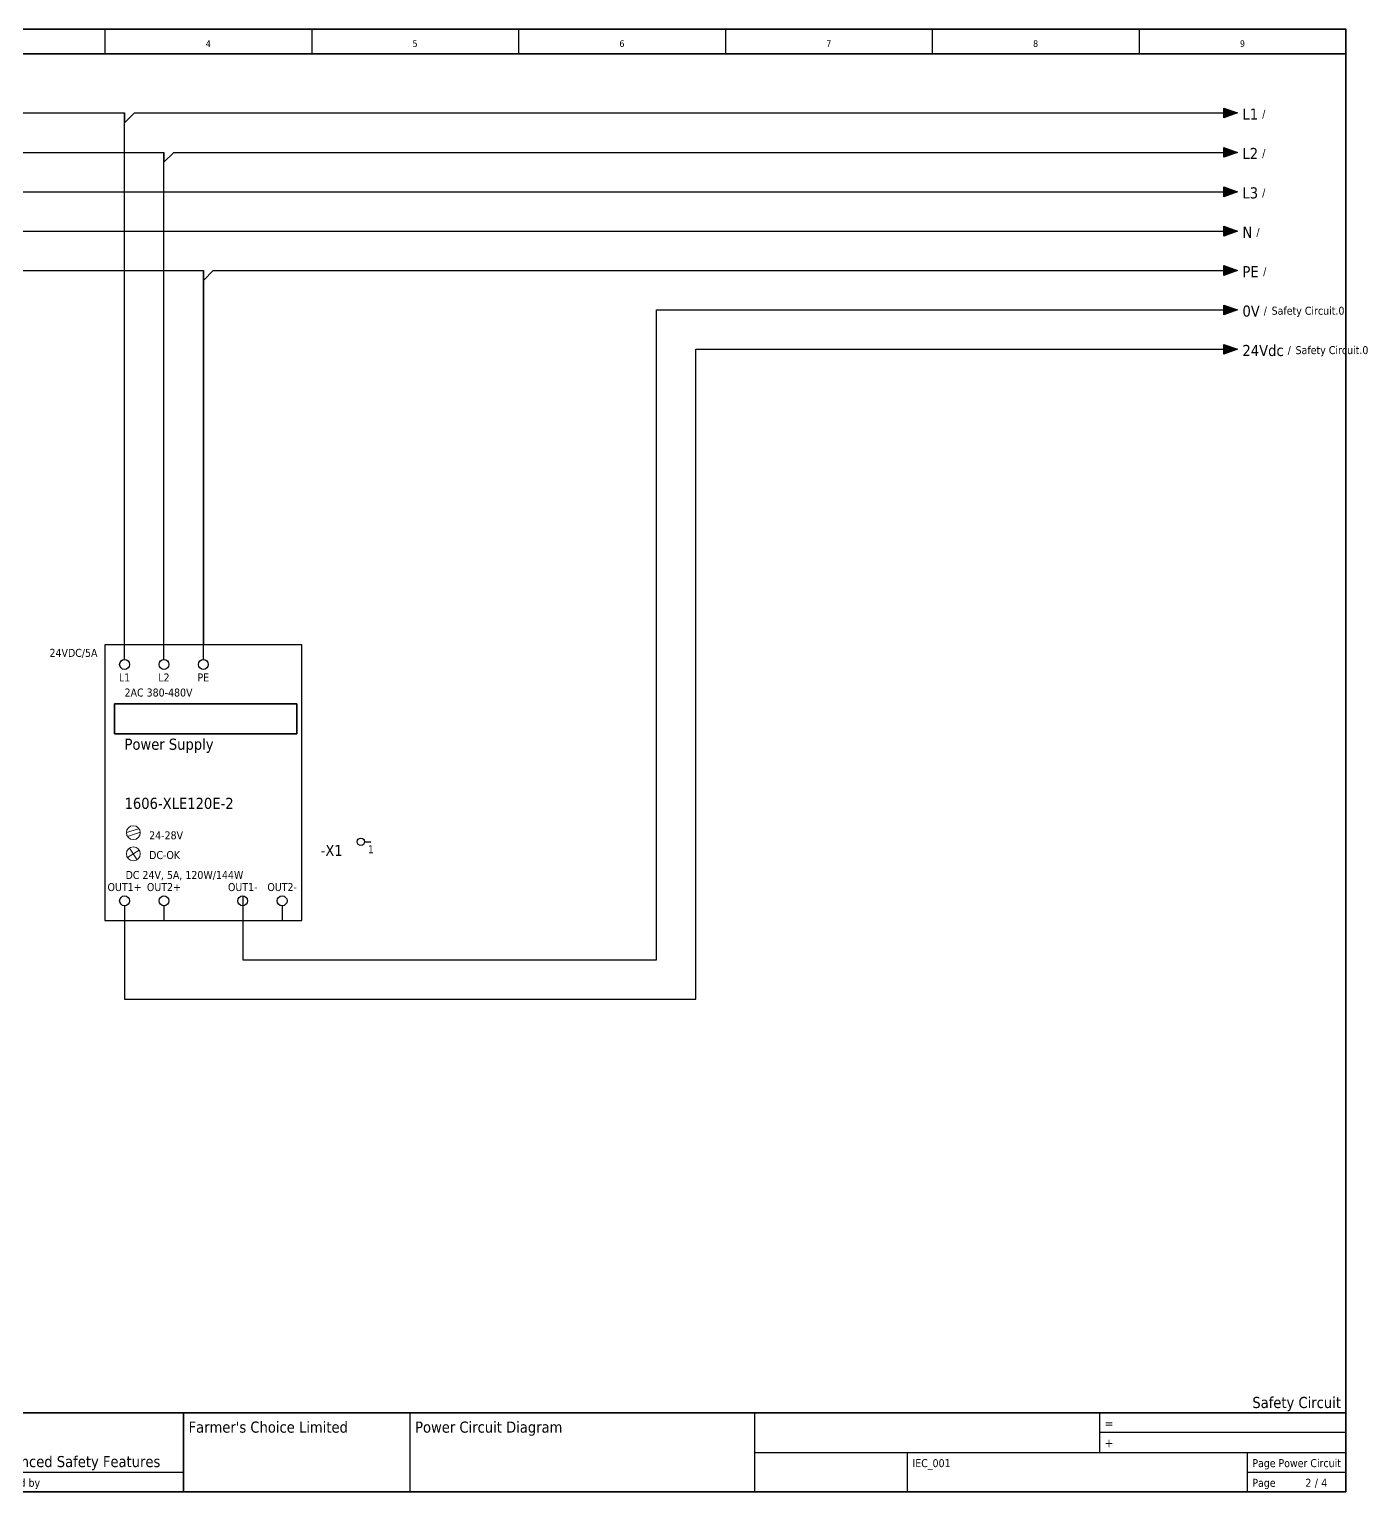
# Model space of a CAD drawing. Header units: millimetres. Extents: x 0 to 424, y 0 to 297.
# Drawn here: x 152.7 to 424.4, y 0 to 297 of the extents above; entities that cross this region are included whole.
import ezdxf
from ezdxf.enums import TextEntityAlignment as Align

# ---------------------------------------------------------------- set-up
doc = ezdxf.new("R2010")
doc.units = ezdxf.units.MM
for name, color, linetype, lineweight in [('EPLAN100', 7, 'Continuous', 50), ('EPLAN201', 7, 'Continuous', 35), ('EPLAN205', 7, 'Continuous', 35), ('EPLAN300', 5, 'Continuous', 25), ('EPLAN302', 5, 'Continuous', 25), ('EPLAN304', 5, 'Continuous', 25), ('EPLAN305', 5, 'Continuous', 25), ('EPLAN311', 1, 'Continuous', 25), ('EPLAN400', 5, 'Continuous', 35), ('EPLAN403', 5, 'Continuous', 35), ('EPLAN407', 5, 'Continuous', 35), ('EPLAN408', 5, 'Continuous', 35), ('EPLAN420', 7, 'Continuous', 35), ('EPLAN421', 5, 'Continuous', 35), ('EPLAN422', 7, 'Continuous', 35), ('EPLAN434', 7, 'Continuous', 35), ('EPLAN440', 73, 'Continuous', 35), ('EPLAN442', 73, 'Continuous', 35), ('EPLAN451', 7, 'Continuous', 35), ('EPLAN452', 7, 'Continuous', 35), ('EPLAN453', 7, 'Continuous', 35), ('EPLAN500', 7, 'Continuous', 35), ('EPLAN501', 7, 'Continuous', 35), ('EPLAN502', 7, 'Continuous', 35), ('EPLAN503', 7, 'Continuous', 35), ('EPLAN504', 7, 'Continuous', 35), ('EPLAN512', 3, 'Continuous', 35), ('EPLAN514', 5, 'Continuous', 35)]:
    doc.layers.add(name, color=color, linetype=linetype, lineweight=lineweight)
doc.styles.add('Tahoma', font='tahoma.ttf')
picture_1 = doc.add_image_def('image1.jpg', size_in_pixel=(446, 74))

# ---------------------------------------------------------------- blocks, each defined once
blk = doc.blocks.new('EPLFRAME')
at = {"layer": 'EPLAN201', "linetype": 'Continuous', "lineweight": 25, "ltscale": 4}
for p, q in [((42, 297), (42, 292)), ((84, 297), (84, 292)), ((126, 297), (126, 292)), ((168, 297), (168, 292)), ((210, 297), (210, 292)), ((252, 297), (252, 292)), ((294, 297), (294, 292)), ((336, 297), (336, 292)), ((378, 297), (378, 292)), ((20, 0), (20, 16)), ((40, 0), (40, 16)), ((72, 0), (72, 16)), ((100, 0), (100, 16)), ((230, 0), (230, 16)), ((300, 0), (300, 16)), ((370, 16), (370, 8)), ((0, 12), (100, 12)), ((420, 12), (370, 12)), ((0, 8), (100, 8)), ((300, 8), (420, 8)), ((331, 0), (331, 8)), ((400, 0), (400, 8)), ((0, 4), (184, 4)), ((142, 0), (142, 4)), ((400, 4), (420, 4))]:
    blk.add_line(p, q, dxfattribs=at)
at = {"layer": 'EPLAN201', "linetype": 'Continuous', "lineweight": 35, "ltscale": 4}
for p, q in [((0, 292), (420, 292)), ((0, 16), (420, 16)), ((60, 0), (60, 16)), ((184, 0), (184, 16))]:
    blk.add_line(p, q, dxfattribs=at)
blk.add_lwpolyline([(0, 0), (420, 0), (420, 297), (0, 297)], close=True, dxfattribs=at)
at = {"layer": 'EPLAN201', "color": 7, "style": 'Tahoma'}
for s, height, p in [('Date', 1.625, (61, 13)), ('=', 1.81, (371, 13)), ('Ed.', 1.625, (61, 9)), ('+', 1.81, (371, 9)), ('Appr.', 1.625, (61, 5)), ('Page', 1.625, (401, 5)), ('Modification', 1.6254, (1, 1)), ('Date', 1.625, (21, 1)), ('Name', 1.625, (41, 1)), ('Original', 1.625, (61, 1)), ('Replacement of', 1.6254, (101, 1)), ('Replaced by', 1.6254, (143, 1)), ('Page', 1.625, (401, 1))]:
    blk.add_text(s, height=height, dxfattribs=at).set_placement(p)
blk.add_text('/', height=1.63, dxfattribs=at).set_placement((414, 1), align=Align.CENTER)
at = {"layer": 'EPLAN451', "color": 7, "style": 'Tahoma'}
for tag, p, height in [('14_10014', (101, 12), 2.26), ('14_10015', (185, 12), 2.26), ('14_10011', (101, 5), 2.26), ('14_10013', (332, 5), 1.63), ('14_10151', (73, 1), 1.63), ('14_10300', (415, 1), 1.63)]:
    blk.add_attdef(tag, p, '', height=height, dxfattribs=at)
blk.add_attdef('4_25020', text='', height=1.63, dxfattribs=at).set_placement((413, 1), align=Align.RIGHT)
at = {"layer": 'EPLAN452', "color": 7, "style": 'Tahoma'}
for tag, p, height in [('4_11041', (1, 17), 2.26), ('4_11071[1]', (1, 13), 1.63), ('4_11074[1]', (21, 13), 1.63), ('4_11070[1]', (41, 13), 1.63), ('4_11024', (73, 13), 1.63), ('4_11011', (231, 12), 2.26), ('4_11030', (301, 12), 2.26), ('4_20132_1001', (374, 13), 1.63), ('4_11071[2]', (1, 9), 1.63), ('4_11074[2]', (21, 9), 1.63), ('4_11070[2]', (41, 9), 1.63), ('4_11022', (73, 9), 1.63), ('4_20134_1001', (374, 9), 1.63), ('4_11071[3]', (1, 5), 1.63), ('4_11074[3]', (21, 5), 1.63), ('4_11070[3]', (41, 5), 1.63), ('4_11080', (73, 5), 1.63), ('4_11059', (301, 5), 1.63)]:
    blk.add_attdef(tag, p, '', height=height, dxfattribs=at)
for tag, height, p in [('4_11040', 2.26, (419, 17)), ('4_11000', 1.63, (419, 5)), ('4_11085', 1.63, (141, 1)), ('4_11086', 1.63, (183, 1))]:
    blk.add_attdef(tag, text='', height=height, dxfattribs=at).set_placement(p, align=Align.RIGHT)
at = {"layer": 'EPLAN453', "color": 7, "style": 'Tahoma'}
for tag, p in [('53_19005_1', (21, 293)), ('53_19005', (63, 293)), ('53_19005_8', (105, 293)), ('53_19005_6', (147, 293)), ('53_19005_7', (189, 293)), ('53_19005_9', (231, 293)), ('53_19005_3', (273, 293)), ('53_19005_2', (315, 293)), ('53_19005_4', (357, 293)), ('53_19005_5', (399, 293))]:
    blk.add_attdef(tag, text='', height=1.35, dxfattribs=at).set_placement(p, align=Align.BOTTOM_CENTER)
blk = doc.blocks.new('EPLSYM_LibrarySPECIAL_Symbol0_Variant0_Placement1')
at = {"layer": 'EPLAN305', "lineweight": 25, "ltscale": 4}
blk.add_lwpolyline([(0, -56), (40, -56), (40, 0), (0, 0)], close=True, dxfattribs=at)
at = {"layer": 'EPLAN400', "color": 5, "style": 'Tahoma'}
blk.add_attdef('17_20010', text='', height=2.2575, dxfattribs=at).set_placement((-1.5, -0.9515), align=Align.TOP_RIGHT)
at = {"layer": 'EPLAN440', "color": 73, "style": 'Tahoma'}
blk.add_attdef('17_20300', text='', height=1.6254, dxfattribs=at).set_placement((-1.5, -4.57508), align=Align.TOP_RIGHT)
at = {"layer": 'EPLAN500', "color": 7, "style": 'Tahoma'}
blk.add_attdef('17_20027', text='', height=1.6254, dxfattribs=at).set_placement((-1.5, -7.27508), align=Align.TOP_RIGHT)
at = {"layer": 'EPLAN501', "color": 7, "style": 'Tahoma'}
blk.add_attdef('17_20011', text='', height=1.6254, dxfattribs=at).set_placement((-1.5, -12.67508), align=Align.TOP_RIGHT)
at = {"layer": 'EPLAN502', "color": 7, "style": 'Tahoma'}
blk.add_attdef('17_20025', text='', height=1.6254, dxfattribs=at).set_placement((-1.5, -15.37508), align=Align.TOP_RIGHT)
at = {"layer": 'EPLAN503', "color": 7, "style": 'Tahoma'}
blk.add_attdef('17_20024', text='', height=1.6254, dxfattribs=at).set_placement((-1.5, -18.07508), align=Align.TOP_RIGHT)
at = {"layer": 'EPLAN504', "color": 7, "style": 'Tahoma'}
blk.add_attdef('17_20901[1]', text='', height=1.6254, dxfattribs=at).set_placement((-1.5, -9.97508), align=Align.TOP_RIGHT)
blk = doc.blocks.new('EPLSYM_LibrarySPECIAL_Symbol17_Variant0_Placement1')
at = {"layer": 'EPLAN302', "lineweight": 25, "ltscale": 4}
blk.add_line((0, 1), (0, 4), dxfattribs=at)
blk.add_circle((0, 0), 1, dxfattribs=at)
at = {"layer": 'EPLAN420', "color": 7, "style": 'Tahoma'}
blk.add_attdef('17_20036', text='', height=1.6254, dxfattribs=at).set_placement((0, -1.82508), align=Align.TOP_CENTER)
at = {"layer": 'EPLAN421', "color": 5, "style": 'Tahoma'}
blk.add_attdef('17_20039', text='', height=1.1739, dxfattribs=at).set_placement((1, 3.26522), align=Align.TOP_LEFT)
blk = doc.blocks.new('EPLSYM_LibrarySPECIAL_Symbol17_Variant2_Placement1')
at = {"layer": 'EPLAN302', "lineweight": 25, "ltscale": 4}
blk.add_line((0, -1), (0, -4), dxfattribs=at)
blk.add_circle((0, 0), 1, dxfattribs=at)
at = {"layer": 'EPLAN420', "color": 7, "style": 'Tahoma'}
blk.add_attdef('17_20036', text='', height=1.63, dxfattribs=at).set_placement((0, 1.5), align=Align.BOTTOM_CENTER)
at = {"layer": 'EPLAN421', "color": 5, "style": 'Tahoma'}
blk.add_attdef('17_20039', text='', height=1.17, dxfattribs=at).set_placement((1, -3.5), align=Align.BOTTOM_LEFT)
blk = doc.blocks.new('EPLSYM_LibrarySPECIAL_Symbol4_Variant0_Placement1_6')
at = {"layer": 'EPLAN304', "lineweight": 25, "ltscale": 4}
blk.add_line((0, 0), (0, -13), dxfattribs=at)
at = {"layer": 'EPLAN407', "color": 5, "style": 'Tahoma'}
blk.add_attdef('17_20010', text='', height=2.26, dxfattribs=at).set_placement((0, 20.4), align=Align.BOTTOM_RIGHT)
at = {"layer": 'EPLAN440', "color": 73, "style": 'Tahoma'}
blk.add_attdef('17_20300', text='', height=1.63, dxfattribs=at).set_placement((0, 17.7), align=Align.BOTTOM_RIGHT)
at = {"layer": 'EPLAN501', "color": 7, "style": 'Tahoma'}
blk.add_attdef('17_20011', text='', height=1.63, dxfattribs=at).set_placement((0, 0), align=Align.BOTTOM_RIGHT)
at = {"layer": 'EPLAN514', "color": 5, "style": 'Tahoma'}
for tag, p in [('17_20040', (0, 13.95)), ('17_20041', (0, 10.2)), ('17_20053', (0, 6.45)), ('17_20044', (0, 2.7))]:
    blk.add_attdef(tag, text='', height=2.26, dxfattribs=at).set_placement(p, align=Align.BOTTOM_RIGHT)
blk = doc.blocks.new('EPLSYM_LibrarySPECIAL_Symbol4_Variant0_Placement1_7')
at = {"layer": 'EPLAN304', "lineweight": 25, "ltscale": 4}
blk.add_line((0, 0), (0, 132), dxfattribs=at)
at = {"layer": 'EPLAN407', "color": 5, "style": 'Tahoma'}
blk.add_attdef('17_20010', text='', height=2.26, dxfattribs=at).set_placement((0, 20.4), align=Align.BOTTOM_RIGHT)
at = {"layer": 'EPLAN440', "color": 73, "style": 'Tahoma'}
blk.add_attdef('17_20300', text='', height=1.63, dxfattribs=at).set_placement((0, 17.7), align=Align.BOTTOM_RIGHT)
at = {"layer": 'EPLAN501', "color": 7, "style": 'Tahoma'}
blk.add_attdef('17_20011', text='', height=1.63, dxfattribs=at).set_placement((0, 0), align=Align.BOTTOM_RIGHT)
at = {"layer": 'EPLAN514', "color": 5, "style": 'Tahoma'}
for tag, p in [('17_20040', (0, 13.95)), ('17_20041', (0, 10.2)), ('17_20053', (0, 6.45)), ('17_20044', (0, 2.7))]:
    blk.add_attdef(tag, text='', height=2.26, dxfattribs=at).set_placement(p, align=Align.BOTTOM_RIGHT)
blk = doc.blocks.new('EPLSYM_LibrarySPECIAL_Symbol4_Variant0_Placement1_8')
at = {"layer": 'EPLAN304', "lineweight": 25, "ltscale": 4}
blk.add_line((0, 0), (116, 0), dxfattribs=at)
at = {"layer": 'EPLAN407', "color": 5, "style": 'Tahoma'}
blk.add_attdef('17_20010', text='', height=2.26, dxfattribs=at).set_placement((0, 20.4), align=Align.BOTTOM_RIGHT)
at = {"layer": 'EPLAN440', "color": 73, "style": 'Tahoma'}
blk.add_attdef('17_20300', text='', height=1.63, dxfattribs=at).set_placement((0, 17.7), align=Align.BOTTOM_RIGHT)
at = {"layer": 'EPLAN501', "color": 7, "style": 'Tahoma'}
blk.add_attdef('17_20011', text='', height=1.63, dxfattribs=at).set_placement((0, 0), align=Align.BOTTOM_RIGHT)
at = {"layer": 'EPLAN514', "color": 5, "style": 'Tahoma'}
for tag, p in [('17_20040', (0, 13.95)), ('17_20041', (0, 10.2)), ('17_20053', (0, 6.45)), ('17_20044', (0, 2.7))]:
    blk.add_attdef(tag, text='', height=2.26, dxfattribs=at).set_placement(p, align=Align.BOTTOM_RIGHT)
blk = doc.blocks.new('EPLSYM_LibrarySPECIAL_Symbol4_Variant0_Placement1_9')
at = {"layer": 'EPLAN304', "lineweight": 25, "ltscale": 4}
blk.add_line((0, 0), (0, -16), dxfattribs=at)
at = {"layer": 'EPLAN407', "color": 5, "style": 'Tahoma'}
blk.add_attdef('17_20010', text='', height=2.26, dxfattribs=at).set_placement((0, 20.4), align=Align.BOTTOM_RIGHT)
at = {"layer": 'EPLAN440', "color": 73, "style": 'Tahoma'}
blk.add_attdef('17_20300', text='', height=1.63, dxfattribs=at).set_placement((0, 17.7), align=Align.BOTTOM_RIGHT)
at = {"layer": 'EPLAN501', "color": 7, "style": 'Tahoma'}
blk.add_attdef('17_20011', text='', height=1.63, dxfattribs=at).set_placement((0, 0), align=Align.BOTTOM_RIGHT)
at = {"layer": 'EPLAN514', "color": 5, "style": 'Tahoma'}
for tag, p in [('17_20040', (0, 13.95)), ('17_20041', (0, 10.2)), ('17_20053', (0, 6.45)), ('17_20044', (0, 2.7))]:
    blk.add_attdef(tag, text='', height=2.26, dxfattribs=at).set_placement(p, align=Align.BOTTOM_RIGHT)
blk = doc.blocks.new('EPLSYM_LibrarySPECIAL_Symbol4_Variant0_Placement1_10')
at = {"layer": 'EPLAN304', "lineweight": 25, "ltscale": 4}
blk.add_line((0, 0), (0, 132), dxfattribs=at)
at = {"layer": 'EPLAN407', "color": 5, "style": 'Tahoma'}
blk.add_attdef('17_20010', text='', height=2.26, dxfattribs=at).set_placement((0, 20.4), align=Align.BOTTOM_RIGHT)
at = {"layer": 'EPLAN440', "color": 73, "style": 'Tahoma'}
blk.add_attdef('17_20300', text='', height=1.63, dxfattribs=at).set_placement((0, 17.7), align=Align.BOTTOM_RIGHT)
at = {"layer": 'EPLAN501', "color": 7, "style": 'Tahoma'}
blk.add_attdef('17_20011', text='', height=1.63, dxfattribs=at).set_placement((0, 0), align=Align.BOTTOM_RIGHT)
at = {"layer": 'EPLAN514', "color": 5, "style": 'Tahoma'}
for tag, p in [('17_20040', (0, 13.95)), ('17_20041', (0, 10.2)), ('17_20053', (0, 6.45)), ('17_20044', (0, 2.7))]:
    blk.add_attdef(tag, text='', height=2.26, dxfattribs=at).set_placement(p, align=Align.BOTTOM_RIGHT)
blk = doc.blocks.new('EPLSYM_LibrarySPECIAL_Symbol4_Variant0_Placement1_11')
at = {"layer": 'EPLAN304', "lineweight": 25, "ltscale": 4}
blk.add_line((0, 0), (108, 0), dxfattribs=at)
at = {"layer": 'EPLAN407', "color": 5, "style": 'Tahoma'}
blk.add_attdef('17_20010', text='', height=2.26, dxfattribs=at).set_placement((0, 20.4), align=Align.BOTTOM_RIGHT)
at = {"layer": 'EPLAN440', "color": 73, "style": 'Tahoma'}
blk.add_attdef('17_20300', text='', height=1.63, dxfattribs=at).set_placement((0, 17.7), align=Align.BOTTOM_RIGHT)
at = {"layer": 'EPLAN501', "color": 7, "style": 'Tahoma'}
blk.add_attdef('17_20011', text='', height=1.63, dxfattribs=at).set_placement((0, 0), align=Align.BOTTOM_RIGHT)
at = {"layer": 'EPLAN514', "color": 5, "style": 'Tahoma'}
for tag, p in [('17_20040', (0, 13.95)), ('17_20041', (0, 10.2)), ('17_20053', (0, 6.45)), ('17_20044', (0, 2.7))]:
    blk.add_attdef(tag, text='', height=2.26, dxfattribs=at).set_placement(p, align=Align.BOTTOM_RIGHT)
blk = doc.blocks.new('EPLSYM_LibrarySPECIAL_Symbol4_Variant0_Placement1_12')
at = {"layer": 'EPLAN304', "lineweight": 25, "ltscale": 4}
blk.add_line((0, 0), (84, 0), dxfattribs=at)
at = {"layer": 'EPLAN407', "color": 5, "style": 'Tahoma'}
blk.add_attdef('17_20010', text='', height=2.26, dxfattribs=at).set_placement((0, 20.4), align=Align.BOTTOM_RIGHT)
at = {"layer": 'EPLAN440', "color": 73, "style": 'Tahoma'}
blk.add_attdef('17_20300', text='', height=1.63, dxfattribs=at).set_placement((0, 17.7), align=Align.BOTTOM_RIGHT)
at = {"layer": 'EPLAN501', "color": 7, "style": 'Tahoma'}
blk.add_attdef('17_20011', text='', height=1.63, dxfattribs=at).set_placement((0, 0), align=Align.BOTTOM_RIGHT)
at = {"layer": 'EPLAN514', "color": 5, "style": 'Tahoma'}
for tag, p in [('17_20040', (0, 13.95)), ('17_20041', (0, 10.2)), ('17_20053', (0, 6.45)), ('17_20044', (0, 2.7))]:
    blk.add_attdef(tag, text='', height=2.26, dxfattribs=at).set_placement(p, align=Align.BOTTOM_RIGHT)
blk = doc.blocks.new('EPLSYM_LibrarySPECIAL_Symbol4_Variant0_Placement1_13')
at = {"layer": 'EPLAN304', "lineweight": 25, "ltscale": 4}
blk.add_line((0, 0), (116, 0), dxfattribs=at)
at = {"layer": 'EPLAN407', "color": 5, "style": 'Tahoma'}
blk.add_attdef('17_20010', text='', height=2.26, dxfattribs=at).set_placement((0, 20.4), align=Align.BOTTOM_RIGHT)
at = {"layer": 'EPLAN440', "color": 73, "style": 'Tahoma'}
blk.add_attdef('17_20300', text='', height=1.63, dxfattribs=at).set_placement((0, 17.7), align=Align.BOTTOM_RIGHT)
at = {"layer": 'EPLAN501', "color": 7, "style": 'Tahoma'}
blk.add_attdef('17_20011', text='', height=1.63, dxfattribs=at).set_placement((0, 0), align=Align.BOTTOM_RIGHT)
at = {"layer": 'EPLAN514', "color": 5, "style": 'Tahoma'}
for tag, p in [('17_20040', (0, 13.95)), ('17_20041', (0, 10.2)), ('17_20053', (0, 6.45)), ('17_20044', (0, 2.7))]:
    blk.add_attdef(tag, text='', height=2.26, dxfattribs=at).set_placement(p, align=Align.BOTTOM_RIGHT)
blk = doc.blocks.new('EPLSYM_LibraryIEC_symbol_Symbol1410_Variant1_Placement1')
at = {"layer": 'EPLAN300', "lineweight": 25, "ltscale": 4}
blk.add_line((0.75, 0), (2, 0), dxfattribs=at)
at = {"layer": 'EPLAN300', "linetype": 'Continuous', "lineweight": 25, "ltscale": 4}
blk.add_circle((0, 0), 0.75, dxfattribs=at)
at = {"layer": 'EPLAN408', "color": 5, "style": 'Tahoma'}
blk.add_attdef('17_20010', text='', height=2.2575, dxfattribs=at).set_placement((-3.7, -0.6515), align=Align.TOP_RIGHT)
at = {"layer": 'EPLAN422', "color": 7, "style": 'Tahoma'}
blk.add_attdef('17_20030', text='', height=1.6254, dxfattribs=at).set_placement((1.4, -0.72508), align=Align.TOP_LEFT)
at = {"layer": 'EPLAN434', "color": 7, "style": 'Tahoma'}
blk.add_attdef('17_20225', text='', height=1.6254, dxfattribs=at).set_placement((27.85, -0.72508), align=Align.TOP_LEFT)
at = {"layer": 'EPLAN500', "color": 7, "style": 'Tahoma'}
blk.add_attdef('17_20027', text='', height=1.6254, dxfattribs=at).set_placement((-3.7, -4.27508), align=Align.TOP_RIGHT)
at = {"layer": 'EPLAN501', "color": 7, "style": 'Tahoma'}
blk.add_attdef('17_20011', text='', height=1.6254, dxfattribs=at).set_placement((-3.7, -9.67508), align=Align.TOP_RIGHT)
at = {"layer": 'EPLAN502', "color": 7, "style": 'Tahoma'}
blk.add_attdef('17_20025', text='', height=1.6254, dxfattribs=at).set_placement((-3.7, -12.37508), align=Align.TOP_RIGHT)
at = {"layer": 'EPLAN503', "color": 7, "style": 'Tahoma'}
blk.add_attdef('17_20024', text='', height=1.6254, dxfattribs=at).set_placement((-3.7, -15.07508), align=Align.TOP_RIGHT)
at = {"layer": 'EPLAN504', "color": 7, "style": 'Tahoma'}
blk.add_attdef('17_20901[1]', text='', height=1.6254, dxfattribs=at).set_placement((-3.7, -6.97508), align=Align.TOP_RIGHT)
at = {"layer": 'EPLAN512', "color": 3, "style": 'Tahoma'}
blk.add_attdef('17_20201[1]', text='', height=1.6254, dxfattribs=at).set_placement((-3.7, -17.77508), align=Align.TOP_RIGHT)
blk = doc.blocks.new('EPLSYM_LibrarySPECIAL_Symbol4_Variant0_Placement1_23')
at = {"layer": 'EPLAN304', "lineweight": 25, "ltscale": 4}
blk.add_line((0, 0), (0, -76), dxfattribs=at)
at = {"layer": 'EPLAN407', "color": 5, "style": 'Tahoma'}
blk.add_attdef('17_20010', text='', height=2.26, dxfattribs=at).set_placement((0, 20.4), align=Align.BOTTOM_RIGHT)
at = {"layer": 'EPLAN440', "color": 73, "style": 'Tahoma'}
blk.add_attdef('17_20300', text='', height=1.63, dxfattribs=at).set_placement((0, 17.7), align=Align.BOTTOM_RIGHT)
at = {"layer": 'EPLAN501', "color": 7, "style": 'Tahoma'}
blk.add_attdef('17_20011', text='', height=1.63, dxfattribs=at).set_placement((0, 0), align=Align.BOTTOM_RIGHT)
at = {"layer": 'EPLAN514', "color": 5, "style": 'Tahoma'}
for tag, p in [('17_20040', (0, 13.95)), ('17_20041', (0, 10.2)), ('17_20053', (0, 6.45)), ('17_20044', (0, 2.7))]:
    blk.add_attdef(tag, text='', height=2.26, dxfattribs=at).set_placement(p, align=Align.BOTTOM_RIGHT)
blk = doc.blocks.new('EPLSYM_LibrarySPECIAL_Symbol8_Variant0_Placement1')
at = {"layer": 'EPLAN311', "linetype": 'Continuous', "ltscale": 4}
blk.add_hatch(color=256, dxfattribs=at).paths.add_polyline_path([(-0.75, 1), (2, 0), (-0.75, -1)], flags=0)
blk.add_line((-2, 0), (-0.75, 0), dxfattribs=at)
blk.add_lwpolyline([(-0.75, 1), (2, 0), (-0.75, -1)], close=True, dxfattribs=at)
at = {"layer": 'EPLAN403', "color": 5, "style": 'Tahoma'}
blk.add_attdef('70_20010', text='', height=2.2575, dxfattribs=at).set_placement((3, -0.22575), align=Align.MIDDLE_LEFT)
at = {"layer": 'EPLAN442', "color": 73, "style": 'Tahoma'}
for tag, p in [('70_24350', (23.82, -0.16254)), ('70_24300', (81.5, -0.16254))]:
    blk.add_attdef(tag, text='', height=1.6254, dxfattribs=at).set_placement(p, align=Align.MIDDLE_LEFT)

msp = doc.modelspace()

# ---------------------------------------------------------------- linework, layer by layer
at = {"layer": 'EPLAN100', "color": 5, "lineweight": 13, "ltscale": 4}
for p, q in [((172.37, 133.85), (174.81, 134.63)), ((172.62, 133.07), (175.05, 133.85)), ((173.01, 130.73), (174.56, 128.36)), ((172.6, 128.77), (174.97, 130.32))]:
    msp.add_line(p, q, dxfattribs=at)
for centre in [(173.79, 133.85), (173.79, 129.54)]:
    msp.add_circle(centre, 1.41, dxfattribs=at)
at = {"layer": 'EPLAN311', "ltscale": 4}
for p, q in [((62, 280), (172, 280)), ((172, 171), (172, 280)), ((174, 280), (396, 280)), ((70, 272), (180, 272)), ((180, 171), (180, 272)), ((182, 272), (396, 272)), ((78, 264), (396, 264)), ((22, 256), (396, 256)), ((146, 248), (188, 248)), ((186, 248), (188, 248)), ((188, 171), (188, 248)), ((188, 248), (188, 246)), ((188, 246), (190, 248)), ((190, 248), (396, 248))]:
    msp.add_line(p, q, dxfattribs=at)
at = {"layer": 'EPLAN311', "color": 1, "linetype": 'Continuous', "lineweight": 25, "ltscale": 4}
for p, q in [((170, 280), (172, 280)), ((172, 280), (172, 278)), ((172, 278), (174, 280)), ((178, 272), (180, 272)), ((180, 272), (180, 270)), ((180, 270), (182, 272))]:
    msp.add_line(p, q, dxfattribs=at)

# ---------------------------------------------------------------- block references
ref = msp.add_blockref('EPLFRAME', (0, 0))
ref.add_attrib('14_10011', 'Automated Products Mixer With Enhanced Safety Features', (101, 5), dxfattribs={"layer": 'EPLAN451', "color": 7, "height": 2.2575, "style": 'Tahoma'})
ref.add_attrib('4_11041', 'PLC Circuit', (1, 17), dxfattribs={"layer": 'EPLAN452', "color": 7, "height": 2.2575, "style": 'Tahoma'})
ref.add_attrib('14_10013', 'IEC_001', (332, 5), dxfattribs={"layer": 'EPLAN451', "color": 7, "height": 1.625, "style": 'Tahoma'})
ref.add_attrib('14_10014', 'EPLAN', (101, 12), dxfattribs={"layer": 'EPLAN451', "color": 7, "height": 2.257, "style": 'Tahoma'})
ref.add_attrib('4_11022', 'JOHN', (73, 9), dxfattribs={"layer": 'EPLAN452', "color": 7, "height": 1.625, "style": 'Tahoma'})
ref.add_attrib('4_11011', 'Power Circuit Diagram', (231, 12), dxfattribs={"layer": 'EPLAN452', "color": 7, "height": 2.2575, "style": 'Tahoma'})
ref.add_attrib('53_19005', '1', dxfattribs={"layer": 'EPLAN453', "color": 7, "height": 1.35, "style": 'Tahoma'}).set_placement((63, 293), align=Align.BOTTOM_CENTER)
ref.add_attrib('53_19005_1', '0', dxfattribs={"layer": 'EPLAN453', "color": 7, "height": 1.35, "style": 'Tahoma'}).set_placement((21, 293), align=Align.BOTTOM_CENTER)
ref.add_attrib('53_19005_2', '7', dxfattribs={"layer": 'EPLAN453', "color": 7, "height": 1.35, "style": 'Tahoma'}).set_placement((315, 293), align=Align.BOTTOM_CENTER)
ref.add_attrib('53_19005_3', '6', dxfattribs={"layer": 'EPLAN453', "color": 7, "height": 1.35, "style": 'Tahoma'}).set_placement((273, 293), align=Align.BOTTOM_CENTER)
ref.add_attrib('53_19005_4', '8', dxfattribs={"layer": 'EPLAN453', "color": 7, "height": 1.35, "style": 'Tahoma'}).set_placement((357, 293), align=Align.BOTTOM_CENTER)
ref.add_attrib('53_19005_5', '9', dxfattribs={"layer": 'EPLAN453', "color": 7, "height": 1.35, "style": 'Tahoma'}).set_placement((399, 293), align=Align.BOTTOM_CENTER)
ref.add_attrib('53_19005_6', '3', dxfattribs={"layer": 'EPLAN453', "color": 7, "height": 1.35, "style": 'Tahoma'}).set_placement((147, 293), align=Align.BOTTOM_CENTER)
ref.add_attrib('14_10300', '4', (415, 1), dxfattribs={"layer": 'EPLAN451', "color": 7, "height": 1.63, "style": 'Tahoma'})
ref.add_attrib('4_11040', 'Safety Circuit', dxfattribs={"layer": 'EPLAN452', "color": 7, "height": 2.2575, "style": 'Tahoma'}).set_placement((419, 17), align=Align.RIGHT)
ref.add_attrib('53_19005_7', '4', dxfattribs={"layer": 'EPLAN453', "color": 7, "height": 1.35, "style": 'Tahoma'}).set_placement((189, 293), align=Align.BOTTOM_CENTER)
ref.add_attrib('4_11024', '10/16/2026', (73, 13), dxfattribs={"layer": 'EPLAN452', "color": 7, "height": 1.625, "style": 'Tahoma'})
ref.add_attrib('14_10015', "Farmer's Choice Limited", (185, 12), dxfattribs={"layer": 'EPLAN451', "color": 7, "height": 2.2575, "style": 'Tahoma'})
ref.add_attrib('4_11000', 'Power Circuit', dxfattribs={"layer": 'EPLAN452', "color": 7, "height": 1.6254, "style": 'Tahoma'}).set_placement((419, 5), align=Align.RIGHT)
ref.add_attrib('53_19005_8', '2', dxfattribs={"layer": 'EPLAN453', "color": 7, "height": 1.35, "style": 'Tahoma'}).set_placement((105, 293), align=Align.BOTTOM_CENTER)
ref.add_attrib('53_19005_9', '5', dxfattribs={"layer": 'EPLAN453', "color": 7, "height": 1.35, "style": 'Tahoma'}).set_placement((231, 293), align=Align.BOTTOM_CENTER)
ref.add_attrib('4_25020', '2', dxfattribs={"layer": 'EPLAN451', "color": 7, "height": 1.63, "style": 'Tahoma'}).set_placement((413, 1), align=Align.RIGHT)
ref = msp.add_blockref('EPLSYM_LibrarySPECIAL_Symbol8_Variant0_Placement1', (396, 280))
ref.add_attrib('70_20010', 'L1', dxfattribs={"layer": 'EPLAN403', "color": 5, "height": 2.257, "style": 'Tahoma'}).set_placement((399, 279.77), align=Align.MIDDLE_LEFT)
ref.add_attrib('70_24350', '/', dxfattribs={"layer": 'EPLAN442', "color": 73, "height": 1.63, "style": 'Tahoma'}).set_placement((403, 279.84), align=Align.MIDDLE_LEFT)
ref = msp.add_blockref('EPLSYM_LibrarySPECIAL_Symbol8_Variant0_Placement1', (396, 272))
ref.add_attrib('70_20010', 'L2', dxfattribs={"layer": 'EPLAN403', "color": 5, "height": 2.257, "style": 'Tahoma'}).set_placement((399, 271.77), align=Align.MIDDLE_LEFT)
ref.add_attrib('70_24350', '/', dxfattribs={"layer": 'EPLAN442', "color": 73, "height": 1.63, "style": 'Tahoma'}).set_placement((403, 271.84), align=Align.MIDDLE_LEFT)
ref = msp.add_blockref('EPLSYM_LibrarySPECIAL_Symbol8_Variant0_Placement1', (396, 264))
ref.add_attrib('70_20010', 'L3', dxfattribs={"layer": 'EPLAN403', "color": 5, "height": 2.257, "style": 'Tahoma'}).set_placement((399, 263.77), align=Align.MIDDLE_LEFT)
ref.add_attrib('70_24350', '/', dxfattribs={"layer": 'EPLAN442', "color": 73, "height": 1.63, "style": 'Tahoma'}).set_placement((403, 263.84), align=Align.MIDDLE_LEFT)
ref = msp.add_blockref('EPLSYM_LibrarySPECIAL_Symbol8_Variant0_Placement1', (396, 256))
ref.add_attrib('70_20010', 'N', dxfattribs={"layer": 'EPLAN403', "color": 5, "height": 2.26, "style": 'Tahoma'}).set_placement((399, 255.77), align=Align.MIDDLE_LEFT)
ref.add_attrib('70_24350', '/', dxfattribs={"layer": 'EPLAN442', "color": 73, "height": 1.63, "style": 'Tahoma'}).set_placement((401.83, 255.84), align=Align.MIDDLE_LEFT)
for name, p in [('EPLSYM_LibrarySPECIAL_Symbol4_Variant0_Placement1_23', (188, 248)), ('EPLSYM_LibrarySPECIAL_Symbol4_Variant0_Placement1_7', (280, 108)), ('EPLSYM_LibrarySPECIAL_Symbol4_Variant0_Placement1_8', (280, 240)), ('EPLSYM_LibrarySPECIAL_Symbol4_Variant0_Placement1_10', (288, 100)), ('EPLSYM_LibrarySPECIAL_Symbol4_Variant0_Placement1_11', (288, 232)), ('EPLSYM_LibrarySPECIAL_Symbol4_Variant0_Placement1_6', (196, 121)), ('EPLSYM_LibrarySPECIAL_Symbol4_Variant0_Placement1_9', (172, 116)), ('EPLSYM_LibrarySPECIAL_Symbol4_Variant0_Placement1_12', (196, 108)), ('EPLSYM_LibrarySPECIAL_Symbol4_Variant0_Placement1_13', (172, 100))]:
    msp.add_blockref(name, p)
ref = msp.add_blockref('EPLSYM_LibrarySPECIAL_Symbol8_Variant0_Placement1', (396, 248))
ref.add_attrib('70_20010', 'PE', dxfattribs={"layer": 'EPLAN403', "color": 5, "height": 2.257, "style": 'Tahoma'}).set_placement((399, 247.77), align=Align.MIDDLE_LEFT)
ref.add_attrib('70_24350', '/', dxfattribs={"layer": 'EPLAN442', "color": 73, "height": 1.63, "style": 'Tahoma'}).set_placement((403.2, 247.84), align=Align.MIDDLE_LEFT)
ref = msp.add_blockref('EPLSYM_LibrarySPECIAL_Symbol8_Variant0_Placement1', (396, 240))
ref.add_attrib('70_20010', '0V', dxfattribs={"layer": 'EPLAN403', "color": 5, "height": 2.257, "style": 'Tahoma'}).set_placement((399, 239.77), align=Align.MIDDLE_LEFT)
ref.add_attrib('70_24350', '/', dxfattribs={"layer": 'EPLAN442', "color": 73, "height": 1.63, "style": 'Tahoma'}).set_placement((403.31, 239.84), align=Align.MIDDLE_LEFT)
ref.add_attrib('70_24300', 'Safety Circuit.0', dxfattribs={"layer": 'EPLAN442', "color": 73, "height": 1.6254, "style": 'Tahoma'}).set_placement((404.92, 239.84), align=Align.MIDDLE_LEFT)
ref = msp.add_blockref('EPLSYM_LibrarySPECIAL_Symbol8_Variant0_Placement1', (396, 232))
ref.add_attrib('70_20010', '24Vdc', dxfattribs={"layer": 'EPLAN403', "color": 5, "height": 2.257, "style": 'Tahoma'}).set_placement((399, 231.77), align=Align.MIDDLE_LEFT)
ref.add_attrib('70_24350', '/', dxfattribs={"layer": 'EPLAN442', "color": 73, "height": 1.63, "style": 'Tahoma'}).set_placement((408.17, 231.84), align=Align.MIDDLE_LEFT)
ref.add_attrib('70_24300', 'Safety Circuit.0', dxfattribs={"layer": 'EPLAN442', "color": 73, "height": 1.6254, "style": 'Tahoma'}).set_placement((409.78, 231.84), align=Align.MIDDLE_LEFT)
ref = msp.add_blockref('EPLSYM_LibrarySPECIAL_Symbol0_Variant0_Placement1', (168, 172))
ref.add_attrib('17_20027', '24VDC/5A', dxfattribs={"layer": 'EPLAN500', "color": 7, "height": 1.625, "style": 'Tahoma'}).set_placement((166.5, 171.17), align=Align.TOP_RIGHT)
ref.add_attrib('17_20901[10]', '2AC 380-480V', dxfattribs={"layer": 'EPLAN504', "color": 7, "height": 1.6254, "style": 'Tahoma'}).set_placement((172, 161), align=Align.BOTTOM_LEFT)
ref.add_attrib('17_20901[11]', 'Power Supply', dxfattribs={"layer": 'EPLAN504', "color": 7, "height": 2.2575, "style": 'Tahoma'}).set_placement((172, 150), align=Align.BOTTOM_LEFT)
ref.add_attrib('17_20901[14]', '1606-XLE120E-2', dxfattribs={"layer": 'EPLAN504', "color": 7, "height": 2.2575, "style": 'Tahoma'}).set_placement((172, 138), align=Align.BOTTOM_LEFT)
ref.add_attrib('17_20901[15]', '24-28V', dxfattribs={"layer": 'EPLAN504', "color": 7, "height": 1.625, "style": 'Tahoma'}).set_placement((177, 132), align=Align.BOTTOM_LEFT)
ref.add_attrib('17_20901[16]', 'DC-OK', dxfattribs={"layer": 'EPLAN504', "color": 7, "height": 1.625, "style": 'Tahoma'}).set_placement((177, 128), align=Align.BOTTOM_LEFT)
ref.add_attrib('17_20901[20]', 'DC 24V, 5A, 120W/144W', dxfattribs={"layer": 'EPLAN504', "color": 7, "height": 1.6254, "style": 'Tahoma'}).set_placement((172.21, 123.95), align=Align.BOTTOM_LEFT)
ref = msp.add_blockref('EPLSYM_LibrarySPECIAL_Symbol17_Variant0_Placement1', (172, 168))
ref.add_attrib('17_20036', 'L1', dxfattribs={"layer": 'EPLAN420', "color": 7, "height": 1.625, "style": 'Tahoma'}).set_placement((172, 166.17), align=Align.TOP_CENTER)
ref = msp.add_blockref('EPLSYM_LibrarySPECIAL_Symbol17_Variant0_Placement1', (180, 168))
ref.add_attrib('17_20036', 'L2', dxfattribs={"layer": 'EPLAN420', "color": 7, "height": 1.625, "style": 'Tahoma'}).set_placement((180, 166.17), align=Align.TOP_CENTER)
ref = msp.add_blockref('EPLSYM_LibrarySPECIAL_Symbol17_Variant0_Placement1', (188, 168))
ref.add_attrib('17_20036', 'PE', dxfattribs={"layer": 'EPLAN420', "color": 7, "height": 1.625, "style": 'Tahoma'}).set_placement((188, 166.17), align=Align.TOP_CENTER)
ref = msp.add_blockref('EPLSYM_LibraryIEC_symbol_Symbol1410_Variant1_Placement1', (220, 132))
ref.add_attrib('17_20030', '1', dxfattribs={"layer": 'EPLAN422', "color": 7, "height": 1.63, "style": 'Tahoma'}).set_placement((221.4, 131.27), align=Align.TOP_LEFT)
ref.add_attrib('17_20010', '-X1', dxfattribs={"layer": 'EPLAN408', "color": 5, "height": 2.257, "style": 'Tahoma'}).set_placement((216.3, 131.35), align=Align.TOP_RIGHT)
ref = msp.add_blockref('EPLSYM_LibrarySPECIAL_Symbol17_Variant2_Placement1', (172, 120))
ref.add_attrib('17_20036', 'OUT1+', dxfattribs={"layer": 'EPLAN420', "color": 7, "height": 1.625, "style": 'Tahoma'}).set_placement((172, 121.5), align=Align.BOTTOM_CENTER)
ref = msp.add_blockref('EPLSYM_LibrarySPECIAL_Symbol17_Variant2_Placement1', (180, 120))
ref.add_attrib('17_20036', 'OUT2+', dxfattribs={"layer": 'EPLAN420', "color": 7, "height": 1.625, "style": 'Tahoma'}).set_placement((180, 121.5), align=Align.BOTTOM_CENTER)
ref = msp.add_blockref('EPLSYM_LibrarySPECIAL_Symbol17_Variant2_Placement1', (196, 120))
ref.add_attrib('17_20036', 'OUT1-', dxfattribs={"layer": 'EPLAN420', "color": 7, "height": 1.625, "style": 'Tahoma'}).set_placement((196, 121.5), align=Align.BOTTOM_CENTER)
ref = msp.add_blockref('EPLSYM_LibrarySPECIAL_Symbol17_Variant2_Placement1', (204, 120))
ref.add_attrib('17_20036', 'OUT2-', dxfattribs={"layer": 'EPLAN420', "color": 7, "height": 1.625, "style": 'Tahoma'}).set_placement((204, 121.5), align=Align.BOTTOM_CENTER)

# ---------------------------------------------------------------- pictures from other files: only their frames are drawn
at = {"layer": 'EPLAN205'}
image = msp.add_image(picture_1, insert=(169.96, 153.89), size_in_units=(37.04, 6.15), dxfattribs=at)
image.dxf.flags = 15

doc.saveas('drawing.dxf')
